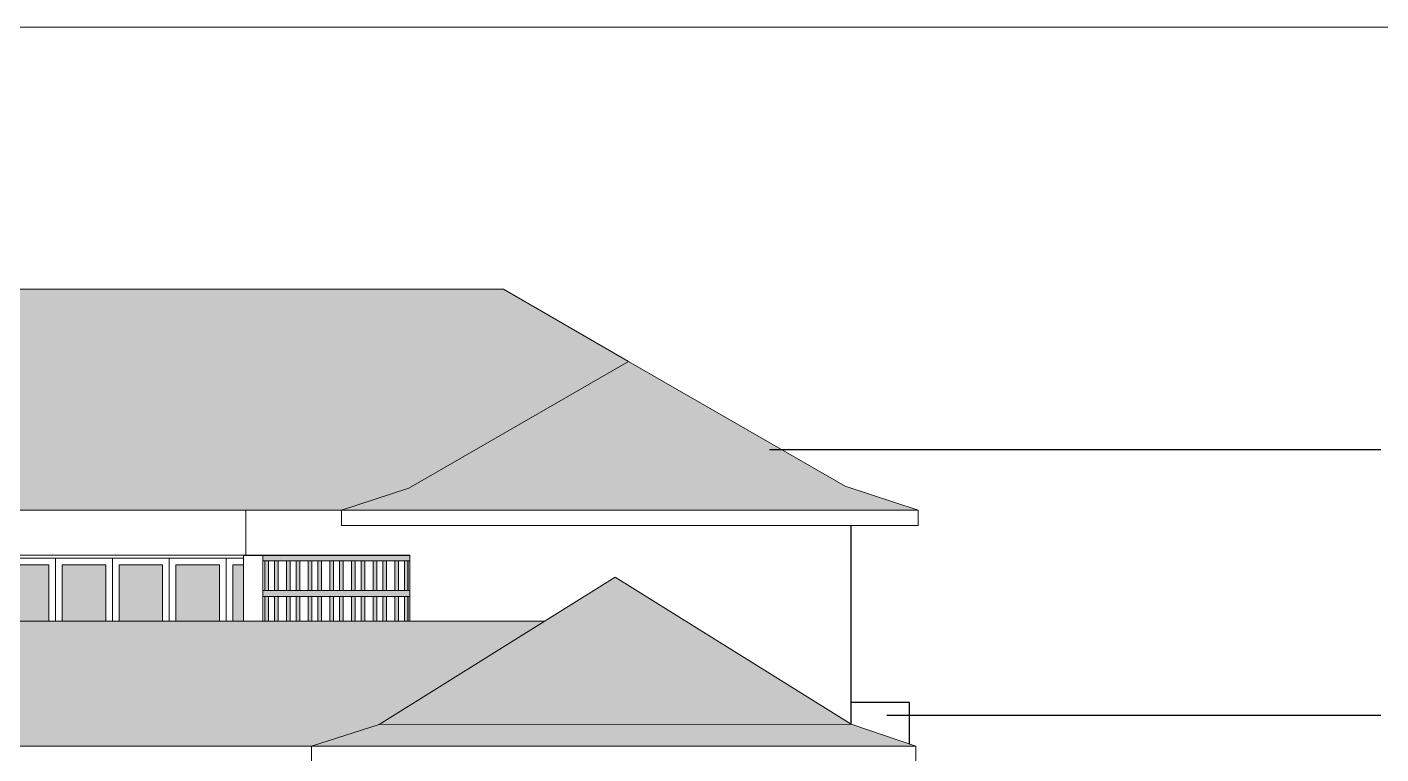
# Model space of a CAD drawing. Header units: metres. Extents: x -44 to 358, y -286 to 66.
# Drawn here: x 195.98 to 214.32, y 30.41 to 40.26 of the extents above; entities that cross this region are included whole.
import ezdxf

# ---------------------------------------------------------------- set-up
doc = ezdxf.new("R2010")
doc.units = ezdxf.units.M
doc.header["$LTSCALE"] = 0.3
for name, color, linetype, lineweight in [('A-COLS', 7, 'Continuous', 9), ('A-DOOR', 7, 'Continuous', 5), ('A-DOOR-FRAM', 7, 'Continuous', 9), ('A-GLAZ-CURT', 7, 'Continuous', 9), ('A-GLAZ-CWMG', 7, 'Continuous', 9), ('A-ROOF', 7, 'Continuous', 9), ('A-WALL', 7, 'Continuous', 30), ('EL0', 7, 'Continuous', 15), ('EL1', 150, 'Continuous', 13), ('EL2', 135, 'Continuous', 9), ('EL3', 116, 'Continuous', 5), ('madera', 33, 'Continuous', 0)]:
    doc.layers.add(name, color=color, linetype=linetype, lineweight=lineweight)
doc.layers.add('TEXTOS', color=4, linetype='Continuous')
pattern_1 = [(0, (-85.70939, -28.18395), (0.38862, 0.18288), [0.09144, -0.0762, 0.10668, -0.04572, 0.13716, -0.06096]), (0, (-85.61795, -28.17633), (0.38862, 0.18288), [0.0762, -0.28956, 0.06096, -0.09144]), (0, (-85.43507, -28.19538), (0.38862, 0.18288), [0.04572, -0.47244]), (90, (-85.70939, -28.18395), (-0.12954, 0.18288), [0.17526, -0.55626]), (90, (-85.61795, -28.18395), (-0.12954, 0.18288), [0.17145, -0.56007]), (90, (-85.54175, -28.18395), (-0.12954, 0.18288), [0.16002, -0.5715]), (90, (-85.43507, -28.19538), (-0.12954, 0.18288), [0.17526, -0.55626]), (90, (-85.38935, -28.19538), (-0.12954, 0.18288), [0.17526, -0.55626]), (90, (-85.25219, -28.18395), (-0.12954, 0.18288), [0.16764, -0.56388])]

msp = doc.modelspace()

# ---------------------------------------------------------------- hatches: boundary and pattern name
at = {"layer": 'EL0'}
h = msp.add_hatch(dxfattribs=at)
h.set_pattern_fill('AR-RSHKE', color=256, scale=0.0008)
h.set_pattern_definition([(0, (-85.7094, -28.18395), (0.51816, 0.24384), [0.12192, -0.1016, 0.14224, -0.06096, 0.18288, -0.08128]), (0, (-85.58747, -28.17379), (0.51816, 0.24384), [0.1016, -0.38608, 0.08128, -0.12192]), (0, (-85.34363, -28.19919), (0.51816, 0.24384), [0.06096, -0.62992]), (90, (-85.70939, -28.18395), (-0.17272, 0.24384), [0.23368, -0.74168]), (90, (-85.58747, -28.18395), (-0.17272, 0.24384), [0.2286, -0.74676]), (90, (-85.48587, -28.18395), (-0.17272, 0.24384), [0.21336, -0.762]), (90, (-85.34363, -28.19919), (-0.17272, 0.24384), [0.23368, -0.74168]), (90, (-85.28267, -28.19919), (-0.17272, 0.24384), [0.23368, -0.74168]), (90, (-85.09979, -28.18395), (-0.17272, 0.24384), [0.22352, -0.75184])])
h.paths.add_polyline_path([(187.1610313, 30.8066436), (186.2526966, 30.5115078), (194.4526966, 30.5115078), (193.5486925, 30.8039376), (190.3526966, 32.8010174)])
h.paths.add_polyline_path([(208.0217742, 30.5115078), (207.1417742, 30.8076842), (203.9467742, 32.8041418), (200.750109, 30.8066436), (199.8317742, 30.5115078)])
at = {"layer": 'EL1', "linetype": 'Continuous'}
h = msp.add_hatch(dxfattribs=at)
h.set_pattern_fill('AR-RSHKE', color=256, scale=0.0006)
h.set_pattern_definition(pattern_1)
h.paths.add_polyline_path([(202.9917742, 32.2073915), (191.3026966, 32.2073915), (193.5486925, 30.8039376), (194.4526966, 30.5115078), (199.8317742, 30.5115078), (200.750109, 30.8066436)])
at = {"layer": 'EL2', "linetype": 'Continuous'}
h = msp.add_hatch(dxfattribs=at)
h.set_pattern_fill('AR-RSHKE', color=256, scale=0.0006)
h.set_pattern_definition(pattern_1)
h.paths.add_polyline_path([(208.0526966, 33.7115078), (207.0612414, 34.0336511), (204.1292742, 35.7264231), (201.1510691, 34.0069556), (200.2417742, 33.7115078)])
h.paths.add_polyline_path([(194.0526966, 33.7115078), (193.0862226, 34.0255342), (190.1526966, 35.7192063), (187.2191706, 34.0255342), (186.2526966, 33.7115078)])
at = {"layer": 'EL3'}
h = msp.add_hatch(dxfattribs=at)
h.set_pattern_fill('AR-RSHKE', color=256, scale=0.0005)
h.set_pattern_definition([(0, (-85.70939, -28.18395), (0.32385, 0.1524), [0.0762, -0.0635, 0.0889, -0.0381, 0.1143, -0.0508]), (0, (-85.63319, -28.1776), (0.32385, 0.1524), [0.0635, -0.2413, 0.0508, -0.0762]), (0, (-85.48079, -28.19347), (0.32385, 0.1524), [0.0381, -0.3937]), (90, (-85.70939, -28.18395), (-0.10795, 0.1524), [0.14605, -0.46355]), (90, (-85.63319, -28.18395), (-0.10795, 0.1524), [0.142875, -0.466725]), (90, (-85.56969, -28.18395), (-0.10795, 0.1524), [0.13335, -0.47625]), (90, (-85.48079, -28.19347), (-0.10795, 0.1524), [0.14605, -0.46355]), (90, (-85.44269, -28.19347), (-0.10795, 0.1524), [0.14605, -0.46355]), (90, (-85.32839, -28.18395), (-0.10795, 0.1524), [0.1397, -0.4699])])
h.paths.add_polyline_path([(204.1292742, 35.7264231), (202.4329539, 36.7057941), (191.8615169, 36.7057941), (190.1526966, 35.7192063), (193.0862226, 34.0255342), (194.0526966, 33.7115078), (200.2417742, 33.7115078), (201.1510691, 34.0069556)])
at = {"layer": 'EL3', "transparency": 33554572}
h = msp.add_hatch(color=256, dxfattribs=at)
h.dxf.hatch_style = 1
h.set_gradient(color1=(202, 249, 252), color2=(229, 255, 255), tint=1, name='CYLINDER')
h.paths.add_polyline_path([(194.8772257, 32.2073915), (195.1123961, 32.2073915), (195.1123961, 32.9712895), (194.8772257, 32.9712895)])
h.paths.add_polyline_path([(195.3623961, 32.2073915), (195.5072837, 32.2073915), (195.5072837, 32.9712895), (195.3623961, 32.9712895)])
h.paths.add_polyline_path([(195.6871548, 32.2073915), (196.2772869, 32.2073915), (196.2772869, 32.9712895), (195.6871548, 32.9712895)])
h.paths.add_polyline_path([(196.457158, 32.9712895), (196.457158, 32.2073915), (197.0472902, 32.2073915), (197.0472902, 32.9712895)])
h.paths.add_polyline_path([(197.2271613, 32.2073915), (197.8172934, 32.2073915), (197.8172934, 32.9712895), (197.2271613, 32.9712895)])
h.paths.add_polyline_path([(197.9971645, 32.9712895), (197.9971645, 32.2073915), (198.5872966, 32.2073915), (198.5872966, 32.9712895)])
h.paths.add_polyline_path([(198.9123961, 32.9712895), (198.7671677, 32.9712895), (198.7671677, 32.2073915), (198.9123961, 32.2073915)])
at = {"layer": 'madera', "transparency": 33554551}
h = msp.add_hatch(color=256, dxfattribs=at)
h.dxf.hatch_style = 1
h.paths.add_polyline_path([(201.1392601, 33.0212153), (201.0934699, 33.0212153), (201.0934699, 32.6212153), (201.1392601, 32.6212153)])
h.paths.add_polyline_path([(201.0101909, 33.0212153), (200.9601579, 33.0212153), (200.9601579, 32.6212153), (201.0101909, 32.6212153)])
h.paths.add_polyline_path([(201.1392601, 32.5412153), (201.0934699, 32.5412153), (201.0934699, 32.2073915), (201.1392601, 32.2073915)])
h.paths.add_polyline_path([(201.0101909, 32.5412153), (200.9601579, 32.5412153), (200.9601579, 32.2073915), (201.0101909, 32.2073915)])
h.paths.add_polyline_path([(200.8501014, 32.5412153), (200.8000685, 32.5412153), (200.8000685, 32.2073915), (200.8501014, 32.2073915)])
h.paths.add_polyline_path([(200.8501014, 33.0212153), (200.8000685, 33.0212153), (200.8000685, 32.6212153), (200.8501014, 32.6212153)])
h.paths.add_polyline_path([(200.7167895, 33.0212153), (200.6667565, 33.0212153), (200.6667565, 32.6212153), (200.7167895, 32.6212153)])
h.paths.add_polyline_path([(200.7167895, 32.5412153), (200.6667565, 32.5412153), (200.6667565, 32.2073915), (200.7167895, 32.2073915)])
h.paths.add_polyline_path([(200.5567, 32.5412153), (200.5066671, 32.5412153), (200.5066671, 32.2073915), (200.5567, 32.2073915)])
h.paths.add_polyline_path([(200.5567, 33.0212153), (200.5066671, 33.0212153), (200.5066671, 32.6212153), (200.5567, 32.6212153)])
h.paths.add_polyline_path([(200.4233881, 33.0212153), (200.3733551, 33.0212153), (200.3733551, 32.6212153), (200.4233881, 32.6212153)])
h.paths.add_polyline_path([(200.4233881, 32.5412153), (200.3733551, 32.5412153), (200.3733551, 32.2073915), (200.4233881, 32.2073915)])
h.paths.add_polyline_path([(200.2632986, 32.5412153), (200.2132657, 32.5412153), (200.2132657, 32.2073915), (200.2632986, 32.2073915)])
h.paths.add_polyline_path([(200.2632986, 33.0212153), (200.2132657, 33.0212153), (200.2132657, 32.6212153), (200.2632986, 32.6212153)])
h.paths.add_polyline_path([(200.1299867, 33.0212153), (200.0799537, 33.0212153), (200.0799537, 32.6212153), (200.1299867, 32.6212153)])
h.paths.add_polyline_path([(200.1299867, 32.5412153), (200.0799537, 32.5412153), (200.0799537, 32.2073915), (200.1299867, 32.2073915)])
h.paths.add_polyline_path([(199.9698972, 32.5412153), (199.9198643, 32.5412153), (199.9198643, 32.2073915), (199.9698972, 32.2073915)])
h.paths.add_polyline_path([(199.9698972, 33.0212153), (199.9198643, 33.0212153), (199.9198643, 32.6212153), (199.9698972, 32.6212153)])
h.paths.add_polyline_path([(199.8365853, 33.0212153), (199.7865523, 33.0212153), (199.7865523, 32.6212153), (199.8365853, 32.6212153)])
h.paths.add_polyline_path([(199.8365853, 32.5412153), (199.7865523, 32.5412153), (199.7865523, 32.2073915), (199.8365853, 32.2073915)])
h.paths.add_polyline_path([(199.6764958, 32.5412153), (199.6264629, 32.5412153), (199.6264629, 32.2073915), (199.6764958, 32.2073915)])
h.paths.add_polyline_path([(199.6764958, 33.0212153), (199.6264629, 33.0212153), (199.6264629, 32.6212153), (199.6764958, 32.6212153)])
h.paths.add_polyline_path([(199.5431839, 32.5412153), (199.4931509, 32.5412153), (199.4931509, 32.2073915), (199.5431839, 32.2073915)])
h.paths.add_polyline_path([(199.5431839, 33.0212153), (199.4931509, 33.0212153), (199.4931509, 32.6212153), (199.5431839, 32.6212153)])
h.paths.add_polyline_path([(199.3830944, 33.0212153), (199.3330615, 33.0212153), (199.3330615, 32.6212153), (199.3830944, 32.6212153)])
h.paths.add_polyline_path([(199.3830944, 32.5412153), (199.3330615, 32.5412153), (199.3330615, 32.2073915), (199.3830944, 32.2073915)])
h.paths.add_polyline_path([(199.2497825, 32.5412153), (199.1997495, 32.5412153), (199.1997495, 32.2073915), (199.2497825, 32.2073915)])
h.paths.add_polyline_path([(199.2497825, 33.0212153), (199.1997495, 33.0212153), (199.1997495, 32.6212153), (199.2497825, 32.6212153)])
h.paths.add_polyline_path([(199.1722354, 33.1012153), (199.1722354, 33.0212153), (199.2497825, 33.0212153), (199.3330615, 33.0212153), (199.3830944, 33.0212153), (199.4381227, 33.0212153), (199.4931509, 33.0212153), (199.5431839, 33.0212153), (199.6264629, 33.0212153), (199.6764958, 33.0212153), (199.7315241, 33.0212153), (199.7865523, 33.0212153), (199.8365853, 33.0212153), (199.9198643, 33.0212153), (199.9698972, 33.0212153), (200.0249255, 33.0212153), (200.0799537, 33.0212153), (200.1299867, 33.0212153), (200.2132657, 33.0212153), (200.2632986, 33.0212153), (200.3183269, 33.0212153), (200.3733551, 33.0212153), (200.4233881, 33.0212153), (200.5066671, 33.0212153), (200.5567, 33.0212153), (200.6117283, 33.0212153), (200.6667565, 33.0212153), (200.7167895, 33.0212153), (200.8000685, 33.0212153), (200.8501014, 33.0212153), (200.9051297, 33.0212153), (200.9601579, 33.0212153), (201.0101909, 33.0212153), (201.0934699, 33.0212153), (201.1667742, 33.0212153), (201.1667742, 33.1012153)])
h.paths.add_polyline_path([(199.1722354, 32.6212153), (199.1722354, 32.5412153), (199.2497825, 32.5412153), (199.3330615, 32.5412153), (199.3830944, 32.5412153), (199.4381227, 32.5412153), (199.4931509, 32.5412153), (199.5431839, 32.5412153), (199.6264629, 32.5412153), (199.6764958, 32.5412153), (199.7315241, 32.5412153), (199.7865523, 32.5412153), (199.8365853, 32.5412153), (199.9198643, 32.5412153), (199.9698972, 32.5412153), (200.0249255, 32.5412153), (200.0799537, 32.5412153), (200.1299867, 32.5412153), (200.2132657, 32.5412153), (200.2632986, 32.5412153), (200.3183269, 32.5412153), (200.3733551, 32.5412153), (200.4233881, 32.5412153), (200.5066671, 32.5412153), (200.5567, 32.5412153), (200.6117283, 32.5412153), (200.6667565, 32.5412153), (200.7167895, 32.5412153), (200.8000685, 32.5412153), (200.8501014, 32.5412153), (200.9051297, 32.5412153), (200.9601579, 32.5412153), (201.0101909, 32.5412153), (201.0934699, 32.5412153), (201.1667742, 32.5412153), (201.1667742, 32.6212153), (201.0934699, 32.6212153), (201.0101909, 32.6212153), (200.9601579, 32.6212153), (200.9051297, 32.6212153), (200.8501014, 32.6212153), (200.8000685, 32.6212153), (200.7167895, 32.6212153), (200.6667565, 32.6212153), (200.6117283, 32.6212153), (200.5567, 32.6212153), (200.5066671, 32.6212153), (200.4233881, 32.6212153), (200.3733551, 32.6212153), (200.3183269, 32.6212153), (200.2632986, 32.6212153), (200.2132657, 32.6212153), (200.1299867, 32.6212153), (200.0799537, 32.6212153), (200.0249255, 32.6212153), (199.9698972, 32.6212153), (199.9198643, 32.6212153), (199.8365853, 32.6212153), (199.7865523, 32.6212153), (199.7315241, 32.6212153), (199.6764958, 32.6212153), (199.6264629, 32.6212153), (199.5431839, 32.6212153), (199.4931509, 32.6212153), (199.4381227, 32.6212153), (199.3830944, 32.6212153), (199.3330615, 32.6212153), (199.2497825, 32.6212153)])

# ---------------------------------------------------------------- linework, layer by layer
at = {"layer": 'A-COLS'}
msp.add_line((199.1722354, 32.2073915), (199.1722354, 33.1012153), dxfattribs=at)
at = {"layer": 'A-DOOR'}
msp.add_line((199.4197116, 33.0612153), (199.4196922, 33.0612153), dxfattribs=at)
at = {"layer": 'A-DOOR-FRAM'}
for p, q in [((199.4196922, 33.0612153), (199.4196922, 33.0612114)), ((199.4872257, 33.1012192), (199.4872257, 33.1012153))]:
    msp.add_line(p, q, dxfattribs=at)
at = {"layer": 'A-GLAZ-CURT'}
for p, q in [((199.1997495, 33.0212153), (199.2497825, 33.0212153)), ((199.1997495, 33.0212153), (199.1997495, 32.6212153)), ((199.2497825, 32.6212153), (199.2497825, 33.0212153)), ((199.3330615, 33.0212153), (199.3830944, 33.0212153)), ((199.3330615, 32.6212153), (199.3330615, 33.0212153)), ((199.3830944, 33.0212153), (199.3830944, 32.6212153)), ((199.4931509, 33.0212153), (199.5431839, 33.0212153)), ((199.4931509, 33.0212153), (199.4931509, 32.6212153)), ((199.5431839, 32.6212153), (199.5431839, 33.0212153)), ((199.6264629, 33.0212153), (199.6764958, 33.0212153)), ((199.6264629, 32.6212153), (199.6264629, 33.0212153)), ((199.6764958, 33.0212153), (199.6764958, 32.6212153)), ((199.7865523, 33.0212153), (199.8365853, 33.0212153)), ((199.7865523, 33.0212153), (199.7865523, 32.6212153)), ((199.8365853, 32.6212153), (199.8365853, 33.0212153)), ((199.9198643, 33.0212153), (199.9698972, 33.0212153)), ((199.9198643, 32.6212153), (199.9198643, 33.0212153)), ((199.9698972, 33.0212153), (199.9698972, 32.6212153)), ((200.0799537, 33.0212153), (200.1299867, 33.0212153)), ((200.0799537, 33.0212153), (200.0799537, 32.6212153)), ((200.1299867, 32.6212153), (200.1299867, 33.0212153)), ((200.2132657, 33.0212153), (200.2632986, 33.0212153)), ((200.2132657, 32.6212153), (200.2132657, 33.0212153)), ((200.2632986, 33.0212153), (200.2632986, 32.6212153)), ((200.3733551, 33.0212153), (200.4233881, 33.0212153)), ((200.3733551, 33.0212153), (200.3733551, 32.6212153)), ((200.4233881, 32.6212153), (200.4233881, 33.0212153)), ((200.5066671, 33.0212153), (200.5567, 33.0212153)), ((200.5066671, 32.6212153), (200.5066671, 33.0212153)), ((200.5567, 33.0212153), (200.5567, 32.6212153)), ((200.6667565, 33.0212153), (200.7167895, 33.0212153)), ((200.6667565, 33.0212153), (200.6667565, 32.6212153)), ((200.7167895, 32.6212153), (200.7167895, 33.0212153)), ((200.8000685, 33.0212153), (200.8501014, 33.0212153)), ((200.8000685, 32.6212153), (200.8000685, 33.0212153)), ((200.8501014, 33.0212153), (200.8501014, 32.6212153)), ((200.9601579, 33.0212153), (201.0101909, 33.0212153)), ((200.9601579, 33.0212153), (200.9601579, 32.6212153)), ((201.0101909, 32.6212153), (201.0101909, 33.0212153)), ((201.0934699, 33.0212153), (201.1667742, 33.0212153)), ((201.0934699, 32.6212153), (201.0934699, 33.0212153)), ((199.2497825, 32.6212153), (199.1997495, 32.6212153)), ((199.1997495, 32.5412153), (199.2497825, 32.5412153)), ((199.1997495, 32.5412153), (199.1997495, 32.2073915)), ((199.2497825, 32.2073915), (199.2497825, 32.5412153)), ((199.3830944, 32.6212153), (199.3330615, 32.6212153)), ((199.3330615, 32.5412153), (199.3830944, 32.5412153)), ((199.3330615, 32.2073915), (199.3330615, 32.5412153)), ((199.3830944, 32.5412153), (199.3830944, 32.2073915)), ((199.5431839, 32.6212153), (199.4931509, 32.6212153)), ((199.4931509, 32.5412153), (199.5431839, 32.5412153)), ((199.4931509, 32.5412153), (199.4931509, 32.2073915)), ((199.5431839, 32.2073915), (199.5431839, 32.5412153)), ((199.6764958, 32.6212153), (199.6264629, 32.6212153)), ((199.6264629, 32.5412153), (199.6764958, 32.5412153)), ((199.6264629, 32.2073915), (199.6264629, 32.5412153)), ((199.6764958, 32.5412153), (199.6764958, 32.2073915)), ((199.8365853, 32.6212153), (199.7865523, 32.6212153)), ((199.7865523, 32.5412153), (199.8365853, 32.5412153)), ((199.7865523, 32.5412153), (199.7865523, 32.2073915)), ((199.8365853, 32.2073915), (199.8365853, 32.5412153)), ((199.9698972, 32.6212153), (199.9198643, 32.6212153)), ((199.9198643, 32.5412153), (199.9698972, 32.5412153)), ((199.9198643, 32.2073915), (199.9198643, 32.5412153)), ((199.9698972, 32.5412153), (199.9698972, 32.2073915)), ((200.1299867, 32.6212153), (200.0799537, 32.6212153)), ((200.0799537, 32.5412153), (200.1299867, 32.5412153)), ((200.0799537, 32.5412153), (200.0799537, 32.2073915)), ((200.1299867, 32.2073915), (200.1299867, 32.5412153)), ((200.2632986, 32.6212153), (200.2132657, 32.6212153)), ((200.2132657, 32.5412153), (200.2632986, 32.5412153)), ((200.2132657, 32.2073915), (200.2132657, 32.5412153)), ((200.2632986, 32.5412153), (200.2632986, 32.2073915)), ((200.4233881, 32.6212153), (200.3733551, 32.6212153)), ((200.3733551, 32.5412153), (200.4233881, 32.5412153)), ((200.3733551, 32.5412153), (200.3733551, 32.2073915)), ((200.4233881, 32.2073915), (200.4233881, 32.5412153)), ((200.5567, 32.6212153), (200.5066671, 32.6212153)), ((200.5066671, 32.5412153), (200.5567, 32.5412153)), ((200.5066671, 32.2073915), (200.5066671, 32.5412153)), ((200.5567, 32.5412153), (200.5567, 32.2073915)), ((200.7167895, 32.6212153), (200.6667565, 32.6212153)), ((200.6667565, 32.5412153), (200.7167895, 32.5412153)), ((200.6667565, 32.5412153), (200.6667565, 32.2073915)), ((200.7167895, 32.2073915), (200.7167895, 32.5412153)), ((200.8501014, 32.6212153), (200.8000685, 32.6212153)), ((200.8000685, 32.5412153), (200.8501014, 32.5412153)), ((200.8000685, 32.2073915), (200.8000685, 32.5412153)), ((200.8501014, 32.5412153), (200.8501014, 32.2073915)), ((201.0101909, 32.6212153), (200.9601579, 32.6212153)), ((200.9601579, 32.5412153), (201.0101909, 32.5412153)), ((200.9601579, 32.5412153), (200.9601579, 32.2073915)), ((201.0101909, 32.2073915), (201.0101909, 32.5412153)), ((201.1392601, 32.6212153), (201.0934699, 32.6212153)), ((201.0934699, 32.5412153), (201.1392601, 32.5412153)), ((201.0934699, 32.2073915), (201.0934699, 32.5412153))]:
    msp.add_line(p, q, dxfattribs=at)
at = {"layer": 'A-GLAZ-CWMG'}
for p, q in [((199.1722354, 33.0212153), (199.1997495, 33.0212153)), ((199.2497825, 33.0212153), (199.3330615, 33.0212153)), ((199.3830944, 33.0212153), (199.4381227, 33.0212153)), ((199.4381227, 33.0212153), (199.4931509, 33.0212153)), ((199.5431839, 33.0212153), (199.6264629, 33.0212153)), ((199.6764958, 33.0212153), (199.7315241, 33.0212153)), ((199.7315241, 33.0212153), (199.7865523, 33.0212153)), ((199.8365853, 33.0212153), (199.9198643, 33.0212153)), ((199.9698972, 33.0212153), (200.0249255, 33.0212153)), ((200.0249255, 33.0212153), (200.0799537, 33.0212153)), ((200.1299867, 33.0212153), (200.2132657, 33.0212153)), ((200.2632986, 33.0212153), (200.3183269, 33.0212153)), ((200.3183269, 33.0212153), (200.3733551, 33.0212153)), ((200.4233881, 33.0212153), (200.5066671, 33.0212153)), ((200.5567, 33.0212153), (200.6117283, 33.0212153)), ((200.6117283, 33.0212153), (200.6667565, 33.0212153)), ((200.7167895, 33.0212153), (200.8000685, 33.0212153)), ((200.8501014, 33.0212153), (200.9051297, 33.0212153)), ((200.9051297, 33.0212153), (200.9601579, 33.0212153)), ((201.0101909, 33.0212153), (201.0934699, 33.0212153)), ((199.1997495, 32.6212153), (199.1722354, 32.6212153)), ((199.1722354, 32.5412153), (199.1997495, 32.5412153)), ((199.3330615, 32.6212153), (199.2497825, 32.6212153)), ((199.2497825, 32.5412153), (199.3330615, 32.5412153)), ((199.4381227, 32.6212153), (199.3830944, 32.6212153)), ((199.3830944, 32.5412153), (199.4381227, 32.5412153)), ((199.4931509, 32.6212153), (199.4381227, 32.6212153)), ((199.4381227, 32.5412153), (199.4931509, 32.5412153)), ((199.6264629, 32.6212153), (199.5431839, 32.6212153)), ((199.5431839, 32.5412153), (199.6264629, 32.5412153)), ((199.7315241, 32.6212153), (199.6764958, 32.6212153)), ((199.6764958, 32.5412153), (199.7315241, 32.5412153)), ((199.7865523, 32.6212153), (199.7315241, 32.6212153)), ((199.7315241, 32.5412153), (199.7865523, 32.5412153)), ((199.9198643, 32.6212153), (199.8365853, 32.6212153)), ((199.8365853, 32.5412153), (199.9198643, 32.5412153)), ((200.0249255, 32.6212153), (199.9698972, 32.6212153)), ((199.9698972, 32.5412153), (200.0249255, 32.5412153)), ((200.0799537, 32.6212153), (200.0249255, 32.6212153)), ((200.0249255, 32.5412153), (200.0799537, 32.5412153)), ((200.2132657, 32.6212153), (200.1299867, 32.6212153)), ((200.1299867, 32.5412153), (200.2132657, 32.5412153)), ((200.3183269, 32.6212153), (200.2632986, 32.6212153)), ((200.2632986, 32.5412153), (200.3183269, 32.5412153)), ((200.3733551, 32.6212153), (200.3183269, 32.6212153)), ((200.3183269, 32.5412153), (200.3733551, 32.5412153)), ((200.5066671, 32.6212153), (200.4233881, 32.6212153)), ((200.4233881, 32.5412153), (200.5066671, 32.5412153)), ((200.6117283, 32.6212153), (200.5567, 32.6212153)), ((200.5567, 32.5412153), (200.6117283, 32.5412153)), ((200.6667565, 32.6212153), (200.6117283, 32.6212153)), ((200.6117283, 32.5412153), (200.6667565, 32.5412153)), ((200.8000685, 32.6212153), (200.7167895, 32.6212153)), ((200.7167895, 32.5412153), (200.8000685, 32.5412153)), ((200.9051297, 32.6212153), (200.8501014, 32.6212153)), ((200.8501014, 32.5412153), (200.9051297, 32.5412153)), ((200.9601579, 32.6212153), (200.9051297, 32.6212153)), ((200.9051297, 32.5412153), (200.9601579, 32.5412153)), ((201.1667742, 32.6212153), (201.0101909, 32.6212153)), ((201.0101909, 32.5412153), (201.1667742, 32.5412153))]:
    msp.add_line(p, q, dxfattribs=at)
at = {"layer": 'A-ROOF'}
msp.add_line((194.0526966, 33.7115078), (200.2417742, 33.7115078), dxfattribs=at)
at = {"layer": 'A-WALL'}
for p, q in [((207.1417742, 30.8076842), (207.1417742, 33.5012153)), ((198.9222354, 33.1012153), (201.1667742, 33.1012153)), ((201.1392601, 33.0212153), (201.1392601, 32.6212153)), ((201.1392601, 32.5412153), (201.1392601, 32.2073915)), ((207.9317742, 31.1012153), (207.1417742, 31.1012153)), ((207.9317742, 30.5417986), (207.9317742, 31.1012153))]:
    msp.add_line(p, q, dxfattribs=at)
at = {"layer": 'DEFPOINTS', "lineweight": 13}
msp.add_lwpolyline([(169.2639026, 40.2572653), (225.5619882, 40.2572653), (225.5619882, -0.5317386), (169.2639026, -0.5317386)], close=True, dxfattribs=at)
at = {"layer": 'EL0'}
for p, q in [((200.750109, 30.8066436), (203.9467742, 32.8041418)), ((207.1417742, 30.8076842), (203.9467742, 32.8041418)), ((199.8317742, 30.5115078), (200.750109, 30.8066436)), ((200.750109, 30.8066436), (207.1417742, 30.8076842)), ((208.0217742, 30.5115078), (207.1417742, 30.8076842)), ((199.8317742, 30.5115078), (208.0217742, 30.5115078)), ((199.8317742, 30.3012153), (199.8317742, 30.5115078)), ((208.0217742, 30.3012153), (208.0217742, 30.5115078))]:
    msp.add_line(p, q, dxfattribs=at)
at = {"layer": 'EL1'}
for p, q in [((202.9917742, 32.2073915), (191.3026966, 32.2073915)), ((194.4526966, 30.5115078), (199.8317742, 30.5115078))]:
    msp.add_line(p, q, dxfattribs=at)
at = {"layer": 'EL2'}
for p, q in [((204.1292742, 35.7264231), (201.1510691, 34.0069556)), ((207.0612414, 34.0336511), (204.1292742, 35.7264231)), ((201.1510691, 34.0069556), (200.2417742, 33.7115078)), ((208.0526966, 33.7115078), (207.0612414, 34.0336511)), ((198.9427379, 33.7115078), (198.9427379, 33.1012153)), ((200.2417742, 33.7115078), (208.0526966, 33.7115078)), ((200.2417742, 33.5012153), (200.2417742, 33.7115078)), ((208.0526966, 33.5012153), (208.0526966, 33.7115078)), ((208.0526966, 33.5012153), (200.2417742, 33.5012153)), ((198.9123961, 33.1012153), (198.9123961, 32.2073915)), ((199.1017645, 33.1012192), (199.4872257, 33.1012192)), ((201.1667742, 33.1012153), (199.1722354, 33.1012153)), ((199.1722354, 33.1012153), (199.1722354, 32.2073915)), ((201.1667742, 33.1012153), (201.1667742, 32.5412153)), ((201.1667742, 32.5412153), (201.1667742, 32.2073915))]:
    msp.add_line(p, q, dxfattribs=at)
at = {"layer": 'EL3'}
for p, q in [((191.8615169, 36.7057941), (202.4329539, 36.7057941)), ((204.1292742, 35.7264231), (202.4329539, 36.7057941)), ((195.3453446, 33.1012153), (198.9222354, 33.1012153)), ((196.3672128, 33.0612153), (195.597229, 33.0612153)), ((197.137216, 33.0612153), (196.3672322, 33.0612153)), ((196.3672322, 33.0612153), (196.3672322, 32.2073955)), ((197.137216, 33.0612153), (197.1372354, 32.2073955)), ((197.9072193, 33.0612153), (197.1372354, 33.0612153)), ((198.6772225, 33.0612153), (197.9072386, 33.0612153)), ((197.9072386, 33.0612153), (197.9072386, 32.2073955)), ((198.6772419, 33.0612153), (198.6772225, 32.2073955)), ((198.9123961, 33.0612153), (198.6772419, 33.0612153)), ((195.6871548, 32.9712895), (196.2772869, 32.9712895)), ((196.2772869, 32.9712895), (196.2772869, 32.2073955)), ((196.457158, 32.9712895), (197.0472902, 32.9712895)), ((196.457158, 32.2073955), (196.457158, 32.9712895)), ((197.0472902, 32.9712895), (197.0472902, 32.2073955)), ((197.2271613, 32.9712895), (197.8172934, 32.9712895)), ((197.2271613, 32.2073955), (197.2271613, 32.9712895)), ((197.8172934, 32.9712895), (197.8172934, 32.2073955)), ((197.9971645, 32.9712895), (198.5872966, 32.9712895)), ((197.9971645, 32.2073955), (197.9971645, 32.9712895)), ((198.5872966, 32.9712895), (198.5872966, 32.2073955)), ((198.7671677, 32.9712895), (198.9123961, 32.9712895)), ((198.7671677, 32.2073955), (198.7671677, 32.9712895))]:
    msp.add_line(p, q, dxfattribs=at)
at = {"layer": 'TEXTOS'}
for p, q in [((206.0392971, 34.530758, 0), (214.3198331, 34.530758, 0.0000005)), ((207.6251769, 30.9338618, 0.0000001), (214.3198331, 30.9338618, 0.0000005))]:
    msp.add_line(p, q, dxfattribs=at)

doc.saveas('drawing.dxf')
